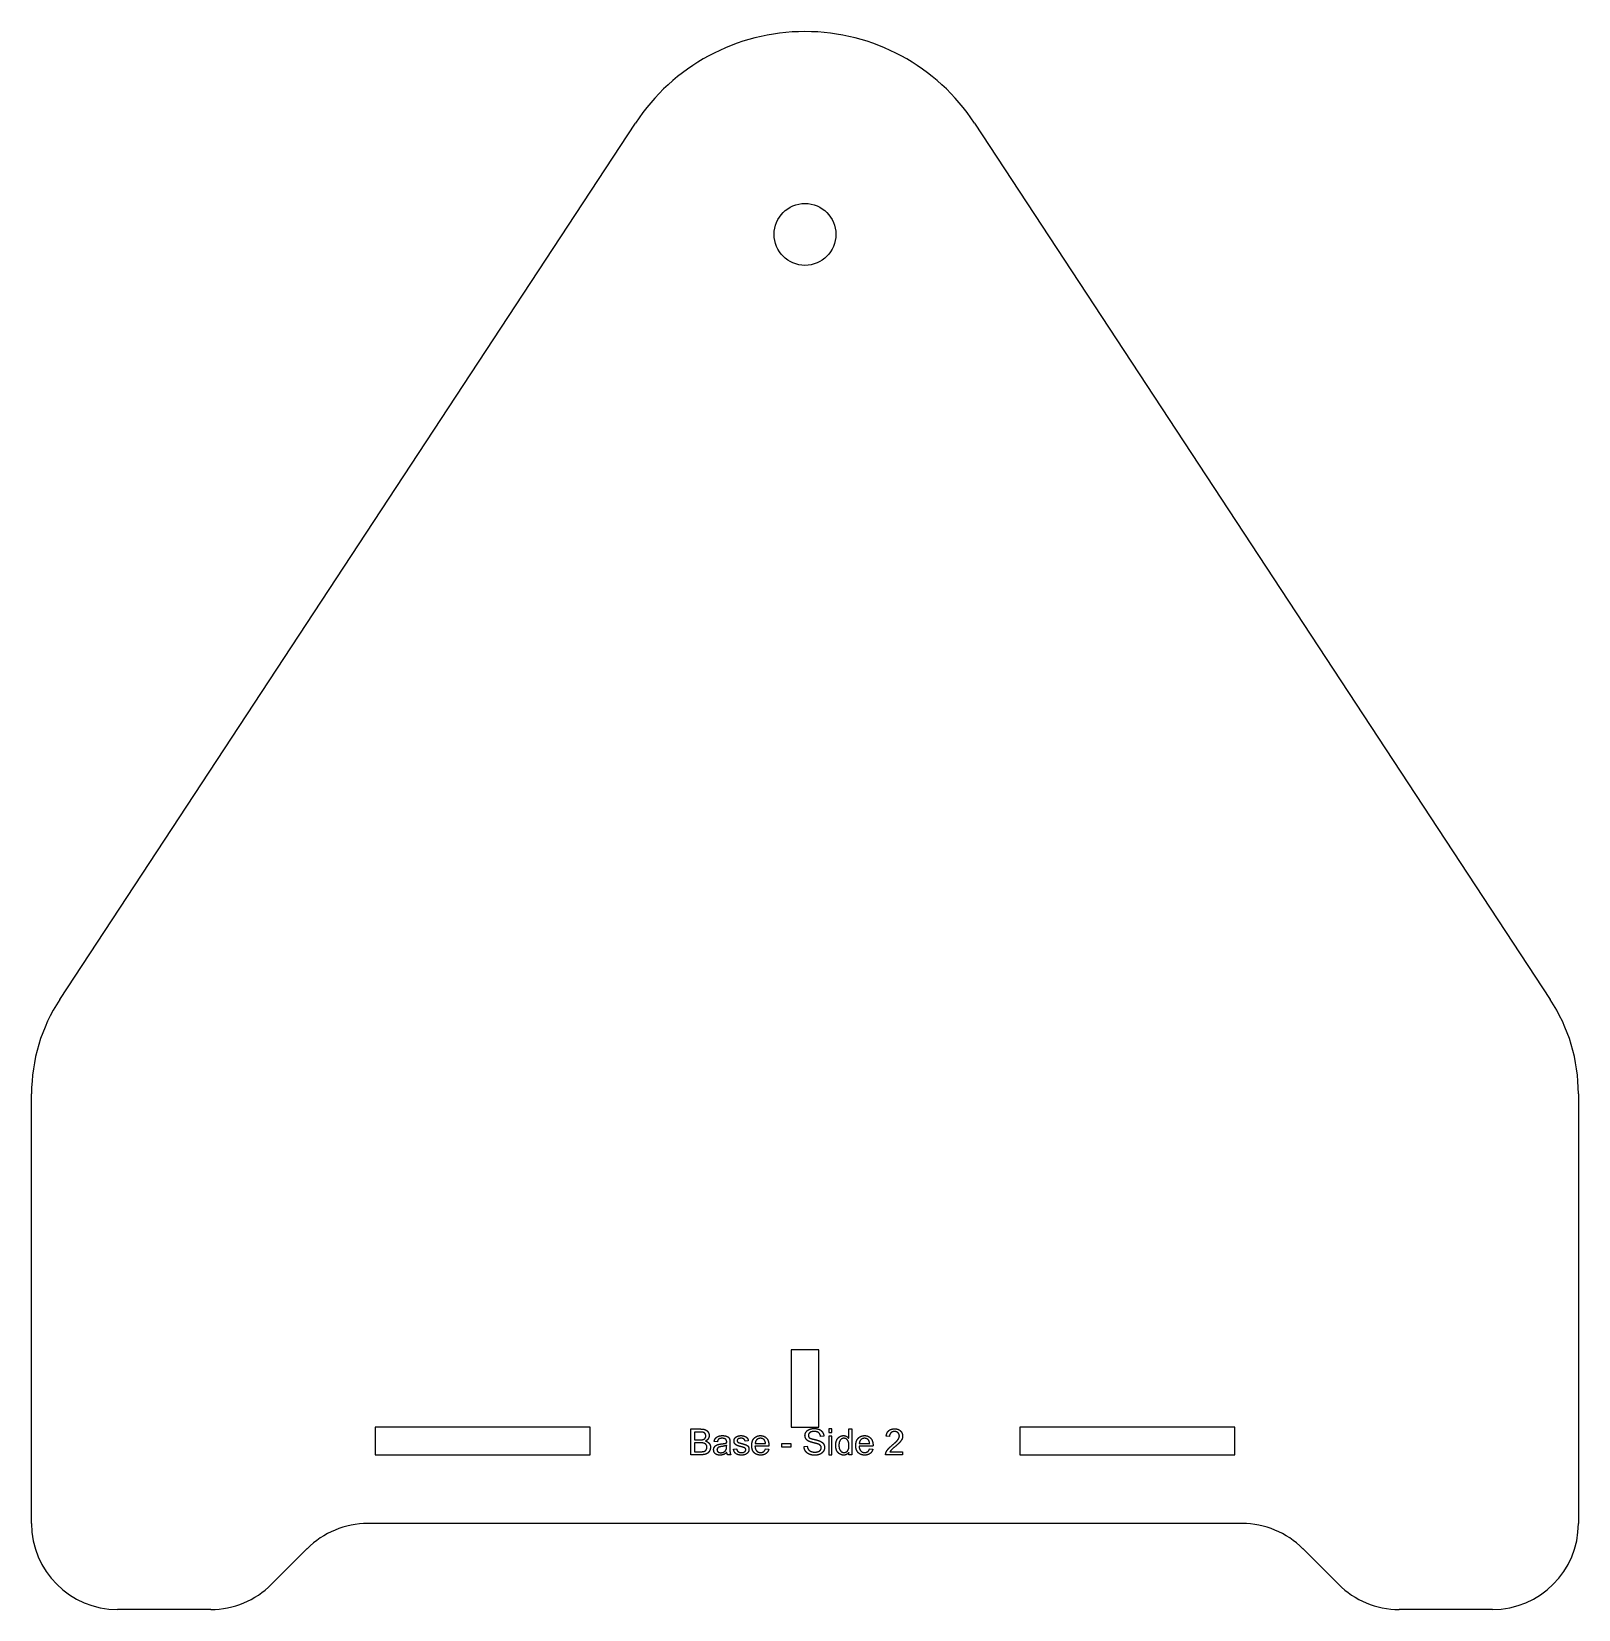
# Model space of a CAD drawing. Extents: x 38 to 218, y 73 to 257.
import ezdxf

# ---------------------------------------------------------------- set-up
doc = ezdxf.new("R2010")
doc.units = 0
doc.header["$MEASUREMENT"] = 0
doc.layers.get('0').update_dxf_attribs({"linetype": 'CONTINUOUS'})

msp = doc.modelspace()

# ---------------------------------------------------------------- linework, layer by layer
at = {"linetype": 'CONTINUOUS'}
for p, q in [((40.85, 144.26), (107.85, 246.23)), ((147.3, 246.23), (214.29, 144.26)), ((37.57, 83.27), (37.57, 133.27)), ((217.57, 133.27), (217.57, 83.27)), ((125.97, 103.47), (125.97, 94.47)), ((129.17, 103.47), (125.97, 103.47)), ((129.17, 94.47), (129.17, 103.47)), ((77.57, 94.47), (77.57, 91.27)), ((102.57, 94.47), (77.57, 94.47)), ((102.57, 91.27), (102.57, 94.47)), ((114.3, 91.27), (114.3, 94.27)), ((114.3, 94.27), (115.43, 94.27)), ((115.3, 93.92), (114.7, 93.92)), ((114.7, 93.92), (114.7, 93.01)), ((125.97, 94.47), (129.17, 94.47)), ((132.66, 93.2), (132.66, 94.28)), ((132.66, 94.28), (133.03, 94.28)), ((133.03, 94.28), (133.03, 91.28)), ((152.57, 94.47), (152.57, 91.27)), ((177.57, 94.47), (152.57, 94.47)), ((177.57, 91.27), (177.57, 94.47)), ((114.7, 93.01), (115.35, 93.01)), ((115.39, 92.66), (114.7, 92.66)), ((114.7, 92.66), (114.7, 91.63)), ((117.37, 92.78), (117.01, 92.83)), ((118.45, 92.23), (118.45, 92.37)), ((118.83, 92.68), (118.83, 92.18)), ((119.25, 91.92), (119.61, 91.98)), ((120.97, 92.89), (120.61, 92.84)), ((123.37, 92.27), (121.75, 92.27)), ((121.77, 92.57), (122.98, 92.57)), ((122.98, 91.97), (123.36, 91.93)), ((127.46, 92.24), (127.83, 92.27)), ((129.76, 93.43), (129.38, 93.4)), ((135.48, 92.27), (133.86, 92.27)), ((133.88, 92.57), (135.1, 92.57)), ((135.09, 91.98), (135.47, 91.93)), ((137.4, 93.38), (137.02, 93.42)), ((77.57, 91.27), (102.57, 91.27)), ((115.45, 91.27), (114.3, 91.27)), ((114.7, 91.63), (115.45, 91.63)), ((118.94, 91.27), (118.56, 91.27)), ((132.68, 91.28), (132.68, 91.55)), ((133.03, 91.28), (132.68, 91.28)), ((138.93, 91.28), (136.95, 91.28)), ((137.46, 91.63), (138.93, 91.63)), ((138.93, 91.63), (138.93, 91.28)), ((152.57, 91.27), (177.57, 91.27)), ((178.43, 83.27), (76.71, 83.27)), ((69.64, 80.35), (65.5, 76.2)), ((189.64, 76.2), (185.5, 80.35)), ((58.43, 73.27), (47.57, 73.27)), ((207.57, 73.27), (196.71, 73.27))]:
    msp.add_line(p, q, dxfattribs=at)
for points in [[(130.35, 94.27), (130.35, 93.85), (130.71, 93.85), (130.71, 94.27), (130.35, 94.27)], [(124.84, 92.55), (124.84, 92.18), (125.98, 92.18), (125.98, 92.55), (124.84, 92.55)], [(130.35, 93.45), (130.35, 91.27), (130.71, 91.27), (130.71, 93.45), (130.35, 93.45)]]:
    msp.add_lwpolyline(points, dxfattribs=at)
msp.add_circle((127.57, 233.27), 3.6, dxfattribs=at)
for centre, radius, start, end in [((127.57, 233.27), 23.6, 33.302, 146.698), ((57.57, 133.27), 20, 146.698, 180), ((197.57, 133.27), 20, 0, 33.302), ((47.57, 83.27), 10, 180, 270), ((76.71, 73.27), 10, 90, 135), ((178.43, 73.27), 10, 45, 90), ((207.57, 83.27), 10, 270, 0), ((58.43, 83.27), 10, 270, 315), ((196.71, 83.27), 10, 225, 270)]:
    msp.add_arc(centre, radius, start, end, dxfattribs=at)
for points in [[(115.75, 93.88), (115.62, 93.92), (115.3, 93.92)], [(115.43, 94.27), (115.77, 94.27), (115.98, 94.18)], [(115.96, 93.72), (115.89, 93.84), (115.75, 93.88)], [(116.03, 93.46), (116.03, 93.61), (115.96, 93.72)], [(115.98, 94.18), (116.19, 94.09), (116.3, 93.9)], [(116.3, 93.9), (116.42, 93.71), (116.42, 93.51)], [(127.57, 93.5), (127.57, 93.73), (127.7, 93.92)], [(127.7, 93.92), (127.83, 94.12), (128.08, 94.22)], [(128.12, 93.84), (127.96, 93.71), (127.96, 93.53)], [(128.08, 94.22), (128.33, 94.33), (128.63, 94.33)], [(128.65, 93.98), (128.29, 93.98), (128.12, 93.84)], [(128.63, 94.33), (128.96, 94.33), (129.22, 94.22)], [(129.17, 93.83), (128.99, 93.98), (128.65, 93.98)], [(129.38, 93.4), (129.35, 93.69), (129.17, 93.83)], [(129.22, 94.22), (129.47, 94.11), (129.61, 93.9)], [(129.61, 93.9), (129.75, 93.69), (129.76, 93.43)], [(137.02, 93.42), (137.06, 93.84), (137.31, 94.07)], [(137.31, 94.07), (137.57, 94.29), (137.99, 94.29)], [(137.56, 93.82), (137.4, 93.66), (137.4, 93.38)], [(137.99, 93.98), (137.72, 93.98), (137.56, 93.82)], [(137.99, 94.29), (138.43, 94.29), (138.68, 94.05)], [(138.39, 93.83), (138.24, 93.98), (137.99, 93.98)], [(138.55, 93.46), (138.55, 93.68), (138.39, 93.83)], [(138.68, 94.05), (138.93, 93.81), (138.93, 93.45)], [(115.35, 93.01), (115.61, 93.01), (115.73, 93.05)], [(115.83, 92.61), (115.68, 92.66), (115.39, 92.66)], [(115.73, 93.05), (115.88, 93.09), (115.95, 93.2)], [(116.07, 92.44), (115.98, 92.56), (115.83, 92.61)], [(115.95, 93.2), (116.03, 93.3), (116.03, 93.46)], [(115.95, 91.72), (116.04, 91.78), (116.1, 91.89)], [(116.32, 93.14), (116.21, 92.97), (116, 92.87)], [(116, 92.87), (116.27, 92.79), (116.42, 92.6)], [(116.16, 92.14), (116.16, 92.31), (116.07, 92.44)], [(116.1, 91.89), (116.16, 92), (116.16, 92.14)], [(116.42, 93.51), (116.42, 93.31), (116.32, 93.14)], [(116.42, 92.6), (116.57, 92.41), (116.57, 92.14)], [(116.57, 92.14), (116.57, 91.93), (116.48, 91.75)], [(116.94, 91.85), (116.94, 92.01), (117.01, 92.14)], [(117.13, 91.4), (116.94, 91.58), (116.94, 91.85)], [(117.01, 92.83), (117.05, 93.06), (117.17, 93.2)], [(117.01, 92.14), (117.09, 92.27), (117.2, 92.35)], [(117.17, 93.2), (117.28, 93.34), (117.49, 93.42)], [(117.2, 92.35), (117.32, 92.43), (117.47, 92.47)], [(117.39, 92.03), (117.33, 91.95), (117.33, 91.86)], [(117.33, 91.86), (117.33, 91.71), (117.45, 91.61)], [(117.55, 93.1), (117.42, 93.01), (117.37, 92.78)], [(117.53, 92.15), (117.44, 92.11), (117.39, 92.03)], [(117.47, 92.47), (117.58, 92.5), (117.8, 92.53)], [(117.49, 93.42), (117.7, 93.5), (117.99, 93.5)], [(117.85, 92.23), (117.63, 92.19), (117.53, 92.15)], [(117.93, 93.19), (117.67, 93.19), (117.55, 93.1)], [(117.8, 92.53), (118.24, 92.58), (118.45, 92.65)], [(118.45, 92.37), (118.25, 92.28), (117.85, 92.23)], [(118.35, 93.07), (118.21, 93.19), (117.93, 93.19)], [(117.99, 93.5), (118.26, 93.5), (118.44, 93.43)], [(118.15, 91.61), (118.32, 91.7), (118.39, 91.86)], [(118.46, 92.75), (118.46, 92.97), (118.35, 93.07)], [(118.39, 91.86), (118.45, 91.99), (118.45, 92.23)], [(118.44, 93.43), (118.61, 93.37), (118.69, 93.27)], [(118.45, 92.65), (118.46, 92.73), (118.46, 92.75)], [(118.69, 93.27), (118.78, 93.17), (118.81, 93.02)], [(118.81, 93.02), (118.83, 92.92), (118.83, 92.68)], [(118.83, 92.18), (118.83, 91.67), (118.85, 91.54)], [(119.53, 91.4), (119.31, 91.58), (119.25, 91.92)], [(119.31, 92.87), (119.31, 93.02), (119.38, 93.14)], [(119.39, 92.58), (119.31, 92.71), (119.31, 92.87)], [(119.38, 93.14), (119.44, 93.26), (119.56, 93.35)], [(119.63, 92.37), (119.47, 92.45), (119.39, 92.58)], [(119.56, 93.35), (119.64, 93.41), (119.79, 93.45)], [(119.61, 91.98), (119.64, 91.76), (119.79, 91.64)], [(120.19, 92.2), (119.79, 92.3), (119.63, 92.37)], [(119.78, 93.11), (119.67, 93.03), (119.67, 92.91)], [(119.67, 92.91), (119.67, 92.84), (119.71, 92.78)], [(119.71, 92.78), (119.76, 92.73), (119.85, 92.69)], [(120.14, 93.19), (119.88, 93.19), (119.78, 93.11)], [(119.79, 93.45), (119.94, 93.5), (120.11, 93.5)], [(119.85, 92.69), (119.91, 92.67), (120.18, 92.59)], [(120.11, 93.5), (120.37, 93.5), (120.56, 93.42)], [(120.47, 93.1), (120.35, 93.19), (120.14, 93.19)], [(120.18, 92.59), (120.57, 92.49), (120.72, 92.42)], [(120.57, 92.07), (120.49, 92.12), (120.19, 92.2)], [(120.61, 92.84), (120.59, 93.01), (120.47, 93.1)], [(120.55, 91.63), (120.68, 91.73), (120.68, 91.87)], [(120.56, 93.42), (120.75, 93.35), (120.85, 93.22)], [(120.68, 91.87), (120.68, 92), (120.57, 92.07)], [(120.72, 92.42), (120.88, 92.35), (120.97, 92.23)], [(120.85, 93.22), (120.94, 93.1), (120.97, 92.89)], [(121.05, 91.91), (121.05, 91.73), (120.95, 91.57)], [(120.97, 92.23), (121.05, 92.1), (121.05, 91.91)], [(121.37, 92.34), (121.37, 92.89), (121.65, 93.19)], [(121.65, 91.52), (121.37, 91.81), (121.37, 92.34)], [(121.65, 93.19), (121.93, 93.5), (122.38, 93.5)], [(121.75, 92.27), (121.77, 91.91), (121.95, 91.72)], [(121.96, 93.02), (121.79, 92.85), (121.77, 92.57)], [(122.39, 93.19), (122.14, 93.19), (121.96, 93.02)], [(122.38, 93.5), (122.82, 93.5), (123.1, 93.2)], [(122.85, 92.98), (122.67, 93.19), (122.39, 93.19)], [(122.75, 91.63), (122.9, 91.74), (122.98, 91.97)], [(122.98, 92.57), (122.96, 92.84), (122.85, 92.98)], [(123.36, 91.93), (123.27, 91.59), (123.03, 91.41)], [(123.1, 93.2), (123.37, 92.9), (123.37, 92.37)], [(123.37, 92.37), (123.37, 92.33), (123.37, 92.27)], [(127.62, 91.7), (127.47, 91.94), (127.46, 92.24)], [(127.68, 93.13), (127.57, 93.29), (127.57, 93.5)], [(128, 92.85), (127.79, 92.96), (127.68, 93.13)], [(127.83, 92.27), (127.86, 92.05), (127.96, 91.9)], [(127.96, 93.53), (127.96, 93.36), (128.07, 93.26)], [(127.96, 91.9), (128.06, 91.76), (128.26, 91.67)], [(128.58, 92.66), (128.17, 92.76), (128, 92.85)], [(128.07, 93.26), (128.19, 93.16), (128.67, 93.05)], [(129.11, 92.51), (128.99, 92.56), (128.58, 92.66)], [(128.67, 93.05), (129.16, 92.94), (129.34, 92.85)], [(129.38, 92.34), (129.3, 92.44), (129.11, 92.51)], [(129.12, 91.65), (129.3, 91.71), (129.38, 91.83)], [(129.34, 92.85), (129.6, 92.73), (129.72, 92.55)], [(129.47, 92.09), (129.47, 92.23), (129.38, 92.34)], [(129.38, 91.83), (129.47, 91.95), (129.47, 92.09)], [(129.85, 92.12), (129.85, 91.88), (129.71, 91.67)], [(129.72, 92.55), (129.85, 92.36), (129.85, 92.12)], [(131.14, 92.36), (131.14, 92.68), (131.25, 92.95)], [(131.26, 91.77), (131.14, 92.03), (131.14, 92.36)], [(131.25, 92.95), (131.36, 93.22), (131.58, 93.36)], [(131.68, 92.99), (131.52, 92.79), (131.52, 92.36)], [(131.52, 92.36), (131.52, 91.94), (131.7, 91.74)], [(131.58, 93.36), (131.79, 93.5), (132.06, 93.5)], [(132.1, 93.19), (131.85, 93.19), (131.68, 92.99)], [(132.06, 93.5), (132.26, 93.5), (132.41, 93.41)], [(132.52, 92.98), (132.35, 93.19), (132.1, 93.19)], [(132.41, 93.41), (132.56, 93.33), (132.66, 93.2)], [(132.69, 92.33), (132.69, 92.78), (132.52, 92.98)], [(132.52, 91.73), (132.69, 91.92), (132.69, 92.33)], [(133.48, 92.34), (133.48, 92.89), (133.76, 93.19)], [(133.76, 91.52), (133.48, 91.81), (133.48, 92.34)], [(133.76, 93.19), (134.05, 93.5), (134.5, 93.5)], [(133.86, 92.27), (133.88, 91.91), (134.07, 91.72)], [(134.07, 93.02), (133.9, 92.85), (133.88, 92.57)], [(134.5, 93.19), (134.25, 93.19), (134.07, 93.02)], [(134.5, 93.5), (134.93, 93.5), (135.21, 93.2)], [(134.96, 92.98), (134.78, 93.19), (134.5, 93.19)], [(134.87, 91.64), (135.01, 91.74), (135.09, 91.98)], [(135.1, 92.57), (135.07, 92.84), (134.96, 92.98)], [(135.47, 91.93), (135.38, 91.59), (135.14, 91.41)], [(135.21, 93.2), (135.49, 92.9), (135.49, 92.37)], [(135.49, 92.37), (135.49, 92.33), (135.48, 92.27)], [(136.99, 91.53), (137.07, 91.73), (137.24, 91.93)], [(137.24, 91.93), (137.4, 92.13), (137.72, 92.38)], [(137.62, 91.83), (137.52, 91.73), (137.46, 91.63)], [(138.04, 92.21), (137.71, 91.93), (137.62, 91.83)], [(137.72, 92.38), (138.21, 92.79), (138.38, 93.02)], [(138.61, 92.73), (138.44, 92.54), (138.04, 92.21)], [(138.38, 93.02), (138.55, 93.25), (138.55, 93.46)], [(138.86, 93.1), (138.78, 92.93), (138.61, 92.73)], [(138.93, 93.45), (138.93, 93.27), (138.86, 93.1)], [(115.45, 91.63), (115.64, 91.63), (115.72, 91.64)], [(115.93, 91.32), (115.73, 91.27), (115.45, 91.27)], [(115.72, 91.64), (115.85, 91.67), (115.95, 91.72)], [(116.26, 91.47), (116.13, 91.37), (115.93, 91.32)], [(116.48, 91.75), (116.39, 91.57), (116.26, 91.47)], [(117.68, 91.23), (117.33, 91.23), (117.13, 91.4)], [(117.45, 91.61), (117.56, 91.51), (117.77, 91.51)], [(118.09, 91.3), (117.9, 91.23), (117.68, 91.23)], [(117.77, 91.51), (117.99, 91.51), (118.15, 91.61)], [(118.48, 91.54), (118.28, 91.37), (118.09, 91.3)], [(118.56, 91.27), (118.5, 91.39), (118.48, 91.54)], [(118.85, 91.54), (118.87, 91.4), (118.94, 91.27)], [(120.18, 91.23), (119.76, 91.23), (119.53, 91.4)], [(119.79, 91.64), (119.93, 91.53), (120.18, 91.53)], [(120.18, 91.53), (120.43, 91.53), (120.55, 91.63)], [(120.64, 91.31), (120.43, 91.23), (120.18, 91.23)], [(120.95, 91.57), (120.84, 91.4), (120.64, 91.31)], [(122.41, 91.23), (121.93, 91.23), (121.65, 91.52)], [(121.95, 91.72), (122.14, 91.53), (122.41, 91.53)], [(122.41, 91.53), (122.61, 91.53), (122.75, 91.63)], [(123.03, 91.41), (122.78, 91.23), (122.41, 91.23)], [(128.06, 91.34), (127.78, 91.46), (127.62, 91.7)], [(128.74, 91.22), (128.33, 91.22), (128.06, 91.34)], [(128.26, 91.67), (128.46, 91.58), (128.72, 91.58)], [(128.72, 91.58), (128.95, 91.58), (129.12, 91.65)], [(129.32, 91.34), (129.06, 91.22), (128.74, 91.22)], [(129.71, 91.67), (129.57, 91.46), (129.32, 91.34)], [(131.6, 91.37), (131.38, 91.51), (131.26, 91.77)], [(132.08, 91.23), (131.82, 91.23), (131.6, 91.37)], [(131.7, 91.74), (131.87, 91.53), (132.11, 91.53)], [(132.68, 91.55), (132.48, 91.23), (132.08, 91.23)], [(132.11, 91.53), (132.35, 91.53), (132.52, 91.73)], [(134.52, 91.23), (134.04, 91.23), (133.76, 91.52)], [(134.07, 91.72), (134.25, 91.53), (134.52, 91.53)], [(134.52, 91.53), (134.72, 91.53), (134.87, 91.64)], [(135.14, 91.41), (134.9, 91.23), (134.52, 91.23)], [(136.95, 91.28), (136.95, 91.41), (136.99, 91.53)]]:
    msp.add_open_spline(points, degree=2, dxfattribs=at)

doc.saveas('drawing.dxf')
